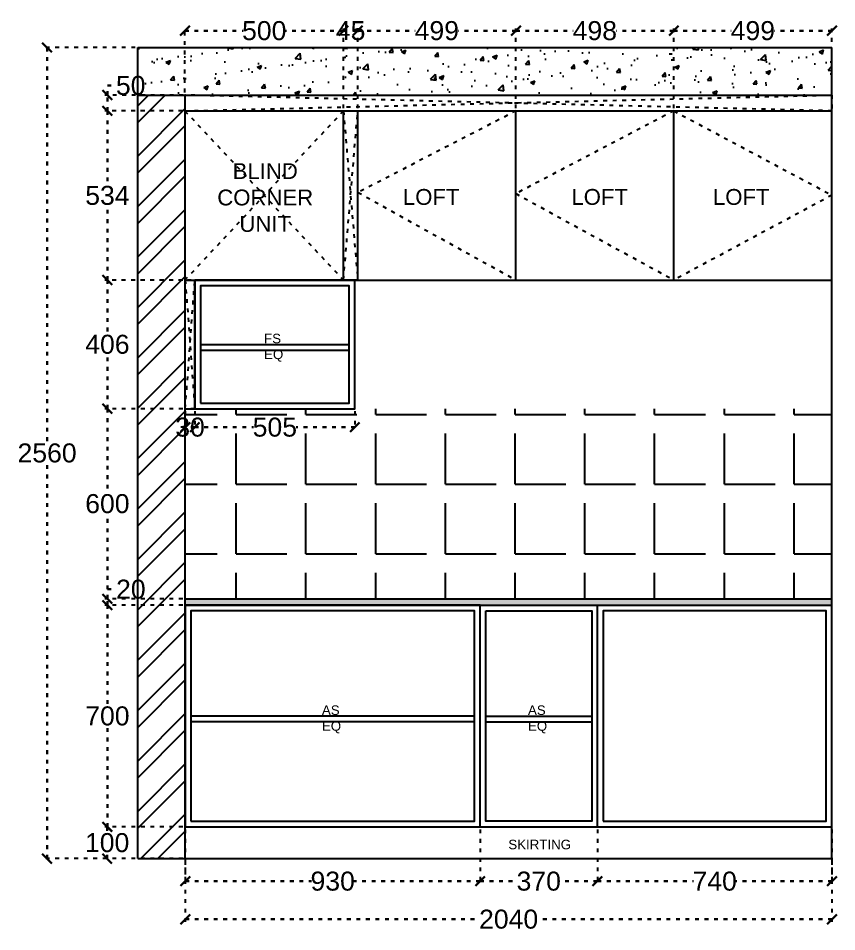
# Model space of a CAD drawing. Header units: millimetres. Extents: x 220712 to 1505573, y -354410 to 241923.
# Drawn here: x 281543 to 284125, y 120027 to 122910 of the extents above; entities that cross this region are included whole.
import ezdxf

# ---------------------------------------------------------------- set-up
doc = ezdxf.new("R2010")
doc.units = ezdxf.units.MM
doc.header["$MEASUREMENT"] = 0
doc.linetypes.add('ACAD_ISO03W100', pattern=[30, 12, -18])
doc.layers.add('Walls', color=253, linetype='Continuous')
doc.layers.add('Words', color=7, linetype='Continuous')
doc.styles.get("Standard").update_dxf_attribs({"font": 'arial.ttf'})
doc.dimstyles.get("Standard").update_dxf_attribs({"dimtxt": 60, "dimasz": 30, "dimexe": 7.75, "dimexo": 8.13, "dimgap": 0.63, "dimtad": 0, "dimtih": 1, "dimtoh": 1, "dimdec": 0, "dimzin": 0, "dimtxsty": 'Standard', "dimblk": 'OBLIQUE', "dimcen": 2.25, "dimclrd": 1, "dimclre": 1, "dimclrt": 1, "dimadec": 0, "dimazin": 0, "dimtfac": 1, "dimtdec": 0, "dimtofl": 0, "dimtmove": 0, "dimatfit": 3, "dimfxl": 1, "dimtolj": 1, "dimtzin": 0, "dimlwd": 30, "dimarcsym": 0})

# ---------------------------------------------------------------- blocks, each defined once
blk = doc.blocks.new('_Oblique')
at = {"color": 0, "linetype": 'ByBlock', "lineweight": -2}
blk.add_line((-0.5, -0.5), (0.5, 0.5), dxfattribs=at)
blk = doc.blocks.new('*D582')
at = {"layer": 'Defpoints', "color": 0, "linetype": 'ACAD_ISO03W100', "transparency": 16777216}
for p in [(281823.5, 120358), (282070, 120358), (282070, 120258)]:
    blk.add_point(p, dxfattribs=at)
at = {"layer": 'Walls', "color": 1, "linetype": 'ACAD_ISO03W100', "lineweight": -2, "transparency": 16777216}
for p, q in [((282061.9, 120358), (281815.8, 120358)), ((282061.9, 120258), (281815.8, 120258))]:
    blk.add_line(p, q, dxfattribs=at)
at = {"layer": 'Walls', "color": 1, "linetype": 'ACAD_ISO03W100', "lineweight": 30, "transparency": 16777216}
for p, q in [((281823.5, 120358), (281823.5, 120339.3)), ((281823.5, 120258), (281823.5, 120276.7))]:
    blk.add_line(p, q, dxfattribs=at)
at = {"layer": 'Walls', "color": 1, "linetype": 'ACAD_ISO03W100', "lineweight": 30, "transparency": 16777216, "xscale": 30, "yscale": 30, "zscale": 30}
for p, rotation in [((281823.5, 120358), 90), ((281823.5, 120258), 270)]:
    blk.add_blockref('_Oblique', p, dxfattribs=dict(at, rotation=rotation))
at = {"layer": 'Walls', "color": 1, "linetype": 'ACAD_ISO03W100', "transparency": 16777216, "insert": (281823.5, 120308), "char_height": 60, "attachment_point": 5}
blk.add_mtext('\\A1;100', dxfattribs=at)
blk = doc.blocks.new('*D591')
at = {"layer": 'Defpoints', "color": 0, "linetype": 'ACAD_ISO03W100', "transparency": 16777216}
for p in [(281824.3, 121058), (282070, 121058), (282070, 120358)]:
    blk.add_point(p, dxfattribs=at)
at = {"layer": 'Walls', "color": 1, "linetype": 'ACAD_ISO03W100', "lineweight": -2, "transparency": 16777216}
for p, q in [((282061.9, 121058), (281816.5, 121058)), ((282061.9, 120358), (281816.5, 120358))]:
    blk.add_line(p, q, dxfattribs=at)
at = {"layer": 'Walls', "color": 1, "linetype": 'ACAD_ISO03W100', "lineweight": 30, "transparency": 16777216}
for p, q in [((281824.3, 121058), (281824.3, 120739.3)), ((281824.3, 120358), (281824.3, 120676.7))]:
    blk.add_line(p, q, dxfattribs=at)
at = {"layer": 'Walls', "color": 1, "linetype": 'ACAD_ISO03W100', "lineweight": 30, "transparency": 16777216, "xscale": 30, "yscale": 30, "zscale": 30}
for p, rotation in [((281824.3, 121058), 90), ((281824.3, 120358), 270)]:
    blk.add_blockref('_Oblique', p, dxfattribs=dict(at, rotation=rotation))
at = {"layer": 'Walls', "color": 1, "linetype": 'ACAD_ISO03W100', "transparency": 16777216, "insert": (281824.3, 120708), "char_height": 60, "attachment_point": 5}
blk.add_mtext('\\A1;700', dxfattribs=at)
blk = doc.blocks.new('*D592')
at = {"layer": 'Defpoints', "color": 0, "linetype": 'ACAD_ISO03W100', "transparency": 16777216}
for p in [(281824.3, 121078), (282070, 121078), (282070, 121058)]:
    blk.add_point(p, dxfattribs=at)
at = {"layer": 'Walls', "color": 1, "linetype": 'ACAD_ISO03W100', "lineweight": 30, "transparency": 16777216}
for p, q in [((281824.3, 121078), (281824.3, 121108)), ((281824.3, 121108), (281854.3, 121108)), ((281824.3, 121058), (281824.3, 121078))]:
    blk.add_line(p, q, dxfattribs=at)
at = {"layer": 'Walls', "color": 1, "linetype": 'ACAD_ISO03W100', "lineweight": -2, "transparency": 16777216}
for p, q in [((282061.9, 121078), (281816.5, 121078)), ((282061.9, 121058), (281816.5, 121058))]:
    blk.add_line(p, q, dxfattribs=at)
at = {"layer": 'Walls', "color": 1, "linetype": 'ACAD_ISO03W100', "lineweight": 30, "transparency": 16777216, "xscale": 30, "yscale": 30, "zscale": 30}
for p, rotation in [((281824.3, 121078), 90), ((281824.3, 121058), 270)]:
    blk.add_blockref('_Oblique', p, dxfattribs=dict(at, rotation=rotation))
at = {"layer": 'Walls', "color": 1, "linetype": 'ACAD_ISO03W100', "transparency": 16777216, "insert": (281898.3, 121108), "char_height": 60, "attachment_point": 5}
blk.add_mtext('\\A1;20', dxfattribs=at)
blk = doc.blocks.new('*D593')
at = {"layer": 'Defpoints', "color": 0, "linetype": 'ACAD_ISO03W100', "transparency": 16777216}
for p in [(281824.3, 121678), (282070, 121678), (282070, 121078)]:
    blk.add_point(p, dxfattribs=at)
at = {"layer": 'Walls', "color": 1, "linetype": 'ACAD_ISO03W100', "lineweight": -2, "transparency": 16777216}
for p, q in [((282061.9, 121678), (281816.5, 121678)), ((282061.9, 121078), (281816.5, 121078))]:
    blk.add_line(p, q, dxfattribs=at)
at = {"layer": 'Walls', "color": 1, "linetype": 'ACAD_ISO03W100', "lineweight": 30, "transparency": 16777216}
for p, q in [((281824.3, 121678), (281824.3, 121409.3)), ((281824.3, 121078), (281824.3, 121346.7))]:
    blk.add_line(p, q, dxfattribs=at)
at = {"layer": 'Walls', "color": 1, "linetype": 'ACAD_ISO03W100', "lineweight": 30, "transparency": 16777216, "xscale": 30, "yscale": 30, "zscale": 30}
for p, rotation in [((281824.3, 121678), 90), ((281824.3, 121078), 270)]:
    blk.add_blockref('_Oblique', p, dxfattribs=dict(at, rotation=rotation))
at = {"layer": 'Walls', "color": 1, "linetype": 'ACAD_ISO03W100', "transparency": 16777216, "insert": (281824.3, 121378), "char_height": 60, "attachment_point": 5}
blk.add_mtext('\\A1;600', dxfattribs=at)
blk = doc.blocks.new('*D594')
at = {"layer": 'Defpoints', "color": 0, "linetype": 'ACAD_ISO03W100', "transparency": 16777216}
for p in [(281824.3, 122084), (282070, 122084), (282070, 121678)]:
    blk.add_point(p, dxfattribs=at)
at = {"layer": 'Walls', "color": 1, "linetype": 'ACAD_ISO03W100', "lineweight": -2, "transparency": 16777216}
for p, q in [((282061.9, 122084), (281816.5, 122084)), ((282061.9, 121678), (281816.5, 121678))]:
    blk.add_line(p, q, dxfattribs=at)
at = {"layer": 'Walls', "color": 1, "linetype": 'ACAD_ISO03W100', "lineweight": 30, "transparency": 16777216}
for p, q in [((281824.3, 122084), (281824.3, 121912.3)), ((281824.3, 121678), (281824.3, 121849.7))]:
    blk.add_line(p, q, dxfattribs=at)
at = {"layer": 'Walls', "color": 1, "linetype": 'ACAD_ISO03W100', "lineweight": 30, "transparency": 16777216, "xscale": 30, "yscale": 30, "zscale": 30}
for p, rotation in [((281824.3, 122084), 90), ((281824.3, 121678), 270)]:
    blk.add_blockref('_Oblique', p, dxfattribs=dict(at, rotation=rotation))
at = {"layer": 'Walls', "color": 1, "linetype": 'ACAD_ISO03W100', "transparency": 16777216, "insert": (281824.3, 121881), "char_height": 60, "attachment_point": 5}
blk.add_mtext('\\A1;406', dxfattribs=at)
blk = doc.blocks.new('*D595')
at = {"layer": 'Defpoints', "color": 0, "linetype": 'ACAD_ISO03W100', "transparency": 16777216}
for p in [(281824.3, 122618), (282069, 122618), (282069, 122084)]:
    blk.add_point(p, dxfattribs=at)
at = {"layer": 'Walls', "color": 1, "linetype": 'ACAD_ISO03W100', "lineweight": -2, "transparency": 16777216}
for p, q in [((282060.9, 122618), (281816.5, 122618)), ((282060.9, 122084), (281816.5, 122084))]:
    blk.add_line(p, q, dxfattribs=at)
at = {"layer": 'Walls', "color": 1, "linetype": 'ACAD_ISO03W100', "lineweight": 30, "transparency": 16777216}
for p, q in [((281824.3, 122618), (281824.3, 122382.3)), ((281824.3, 122084), (281824.3, 122319.7))]:
    blk.add_line(p, q, dxfattribs=at)
at = {"layer": 'Walls', "color": 1, "linetype": 'ACAD_ISO03W100', "lineweight": 30, "transparency": 16777216, "xscale": 30, "yscale": 30, "zscale": 30}
for p, rotation in [((281824.3, 122618), 90), ((281824.3, 122084), 270)]:
    blk.add_blockref('_Oblique', p, dxfattribs=dict(at, rotation=rotation))
at = {"layer": 'Walls', "color": 1, "linetype": 'ACAD_ISO03W100', "transparency": 16777216, "insert": (281824.3, 122351), "char_height": 60, "attachment_point": 5}
blk.add_mtext('\\A1;534', dxfattribs=at)
blk = doc.blocks.new('*D588')
at = {"layer": 'Defpoints', "color": 0, "linetype": 'ACAD_ISO03W100', "transparency": 16777216}
for p in [(281824.3, 122668), (282071.2, 122668), (282070, 122618)]:
    blk.add_point(p, dxfattribs=at)
at = {"layer": 'Walls', "color": 1, "linetype": 'ACAD_ISO03W100', "lineweight": 30, "transparency": 16777216}
for p, q in [((281824.3, 122668), (281824.3, 122698)), ((281824.3, 122698), (281854.3, 122698)), ((281824.3, 122618), (281824.3, 122668))]:
    blk.add_line(p, q, dxfattribs=at)
at = {"layer": 'Walls', "color": 1, "linetype": 'ACAD_ISO03W100', "lineweight": -2, "transparency": 16777216}
for p, q in [((282063.1, 122668), (281816.5, 122668)), ((282061.9, 122618), (281816.5, 122618))]:
    blk.add_line(p, q, dxfattribs=at)
at = {"layer": 'Walls', "color": 1, "linetype": 'ACAD_ISO03W100', "lineweight": 30, "transparency": 16777216, "xscale": 30, "yscale": 30, "zscale": 30}
for p, rotation in [((281824.3, 122668), 90), ((281824.3, 122618), 270)]:
    blk.add_blockref('_Oblique', p, dxfattribs=dict(at, rotation=rotation))
at = {"layer": 'Walls', "color": 1, "linetype": 'ACAD_ISO03W100', "transparency": 16777216, "insert": (281897.8, 122698), "char_height": 60, "attachment_point": 5}
blk.add_mtext('\\A1;50', dxfattribs=at)
blk = doc.blocks.new('*D589')
at = {"layer": 'Defpoints', "color": 0, "linetype": 'ACAD_ISO03W100', "transparency": 16777216}
for p in [(282070, 120358), (283000, 120358), (283000, 120186.5)]:
    blk.add_point(p, dxfattribs=at)
at = {"layer": 'Walls', "color": 1, "linetype": 'ACAD_ISO03W100', "lineweight": -2, "transparency": 16777216}
for p, q in [((282070, 120349.9), (282070, 120178.8)), ((283000, 120349.9), (283000, 120178.8))]:
    blk.add_line(p, q, dxfattribs=at)
at = {"layer": 'Walls', "color": 1, "linetype": 'ACAD_ISO03W100', "lineweight": 30, "transparency": 16777216}
for p, q in [((282070, 120186.5), (282468.2, 120186.5)), ((283000, 120186.5), (282601.8, 120186.5))]:
    blk.add_line(p, q, dxfattribs=at)
at = {"layer": 'Walls', "color": 1, "linetype": 'ACAD_ISO03W100', "lineweight": 30, "transparency": 16777216, "xscale": 30, "yscale": 30, "zscale": 30, "rotation": 180}
blk.add_blockref('_Oblique', (282070, 120186.5), dxfattribs=at)
at = {"layer": 'Walls', "color": 1, "linetype": 'ACAD_ISO03W100', "lineweight": 30, "transparency": 16777216, "xscale": 30, "yscale": 30, "zscale": 30}
blk.add_blockref('_Oblique', (283000, 120186.5), dxfattribs=at)
at = {"layer": 'Walls', "color": 1, "linetype": 'ACAD_ISO03W100', "transparency": 16777216, "insert": (282535, 120186.5), "char_height": 60, "attachment_point": 5}
blk.add_mtext('\\A1;930', dxfattribs=at)
blk = doc.blocks.new('*D590')
at = {"layer": 'Defpoints', "color": 0, "linetype": 'ACAD_ISO03W100', "transparency": 16777216}
for p in [(283000, 120358), (283370, 120358), (283370, 120186.5)]:
    blk.add_point(p, dxfattribs=at)
at = {"layer": 'Walls', "color": 1, "linetype": 'ACAD_ISO03W100', "lineweight": -2, "transparency": 16777216}
for p, q in [((283000, 120349.87), (283000, 120178.75)), ((283370, 120349.87), (283370, 120178.75))]:
    blk.add_line(p, q, dxfattribs=at)
at = {"layer": 'Walls', "color": 1, "linetype": 'ACAD_ISO03W100', "lineweight": 30, "transparency": 16777216}
for p, q in [((283000, 120186.5), (283118.210382, 120186.5)), ((283370, 120186.5), (283251.789618, 120186.5))]:
    blk.add_line(p, q, dxfattribs=at)
at = {"layer": 'Walls', "color": 1, "linetype": 'ACAD_ISO03W100', "lineweight": 30, "transparency": 16777216, "xscale": 30, "yscale": 30, "zscale": 30, "rotation": 180}
blk.add_blockref('_Oblique', (283000, 120186.5), dxfattribs=at)
at = {"layer": 'Walls', "color": 1, "linetype": 'ACAD_ISO03W100', "lineweight": 30, "transparency": 16777216, "xscale": 30, "yscale": 30, "zscale": 30}
blk.add_blockref('_Oblique', (283370, 120186.5), dxfattribs=at)
at = {"layer": 'Walls', "color": 1, "linetype": 'ACAD_ISO03W100', "transparency": 16777216, "insert": (283185, 120186.5), "char_height": 60, "attachment_point": 5}
blk.add_mtext('\\A1;370', dxfattribs=at)
blk = doc.blocks.new('*D583')
at = {"layer": 'Defpoints', "color": 0, "linetype": 'ACAD_ISO03W100', "transparency": 16777216}
for p in [(282569, 122871), (282069, 122668), (282569, 122618)]:
    blk.add_point(p, dxfattribs=at)
at = {"layer": 'Walls', "color": 1, "linetype": 'ACAD_ISO03W100', "lineweight": -2, "transparency": 16777216}
for p, q in [((282069, 122676.2), (282069, 122878.8)), ((282569, 122626.1), (282569, 122878.8))]:
    blk.add_line(p, q, dxfattribs=at)
at = {"layer": 'Walls', "color": 1, "linetype": 'ACAD_ISO03W100', "lineweight": 30, "transparency": 16777216}
for p, q in [((282069, 122871), (282252.2, 122871)), ((282569, 122871), (282385.8, 122871))]:
    blk.add_line(p, q, dxfattribs=at)
at = {"layer": 'Walls', "color": 1, "linetype": 'ACAD_ISO03W100', "lineweight": 30, "transparency": 16777216, "xscale": 30, "yscale": 30, "zscale": 30, "rotation": 180}
blk.add_blockref('_Oblique', (282069, 122871), dxfattribs=at)
at = {"layer": 'Walls', "color": 1, "linetype": 'ACAD_ISO03W100', "lineweight": 30, "transparency": 16777216, "xscale": 30, "yscale": 30, "zscale": 30}
blk.add_blockref('_Oblique', (282569, 122871), dxfattribs=at)
at = {"layer": 'Walls', "color": 1, "linetype": 'ACAD_ISO03W100', "transparency": 16777216, "insert": (282319, 122871), "char_height": 60, "attachment_point": 5}
blk.add_mtext('\\A1;500', dxfattribs=at)
blk = doc.blocks.new('*D584')
at = {"layer": 'Defpoints', "color": 0, "linetype": 'ACAD_ISO03W100', "transparency": 16777216}
for p in [(282614, 122871), (282569, 122618), (282614, 122618)]:
    blk.add_point(p, dxfattribs=at)
at = {"layer": 'Walls', "color": 1, "linetype": 'ACAD_ISO03W100', "lineweight": -2, "transparency": 16777216}
for p, q in [((282569, 122626.2), (282569, 122878.8)), ((282614, 122626.2), (282614, 122878.8))]:
    blk.add_line(p, q, dxfattribs=at)
at = {"layer": 'Walls', "color": 1, "linetype": 'ACAD_ISO03W100', "lineweight": 30, "transparency": 16777216}
blk.add_line((282569, 122871), (282614, 122871), dxfattribs=at)
at = {"layer": 'Walls', "color": 1, "linetype": 'ACAD_ISO03W100', "lineweight": 30, "transparency": 16777216, "xscale": 30, "yscale": 30, "zscale": 30, "rotation": 180}
blk.add_blockref('_Oblique', (282569, 122871), dxfattribs=at)
at = {"layer": 'Walls', "color": 1, "linetype": 'ACAD_ISO03W100', "lineweight": 30, "transparency": 16777216, "xscale": 30, "yscale": 30, "zscale": 30}
blk.add_blockref('_Oblique', (282614, 122871), dxfattribs=at)
at = {"layer": 'Walls', "color": 1, "linetype": 'ACAD_ISO03W100', "transparency": 16777216, "insert": (282591.5, 122871), "char_height": 60, "attachment_point": 5}
blk.add_mtext('\\A1;45', dxfattribs=at)
blk = doc.blocks.new('*D596')
at = {"layer": 'Defpoints', "color": 0, "linetype": 'ACAD_ISO03W100', "transparency": 16777216}
for p in [(283113, 122871), (282614, 122618), (283113, 122618)]:
    blk.add_point(p, dxfattribs=at)
at = {"layer": 'Walls', "color": 1, "linetype": 'ACAD_ISO03W100', "lineweight": -2, "transparency": 16777216}
for p, q in [((282614, 122626.1), (282614, 122878.8)), ((283113, 122626.1), (283113, 122878.8))]:
    blk.add_line(p, q, dxfattribs=at)
at = {"layer": 'Walls', "color": 1, "linetype": 'ACAD_ISO03W100', "lineweight": 30, "transparency": 16777216}
for p, q in [((282614, 122871), (282795.3, 122871)), ((283113, 122871), (282931.7, 122871))]:
    blk.add_line(p, q, dxfattribs=at)
at = {"layer": 'Walls', "color": 1, "linetype": 'ACAD_ISO03W100', "lineweight": 30, "transparency": 16777216, "xscale": 30, "yscale": 30, "zscale": 30, "rotation": 180}
blk.add_blockref('_Oblique', (282614, 122871), dxfattribs=at)
at = {"layer": 'Walls', "color": 1, "linetype": 'ACAD_ISO03W100', "lineweight": 30, "transparency": 16777216, "xscale": 30, "yscale": 30, "zscale": 30}
blk.add_blockref('_Oblique', (283113, 122871), dxfattribs=at)
at = {"layer": 'Walls', "color": 1, "linetype": 'ACAD_ISO03W100', "transparency": 16777216, "insert": (282863.5, 122871), "char_height": 60, "attachment_point": 5}
blk.add_mtext('\\A1;499', dxfattribs=at)
blk = doc.blocks.new('*D597')
at = {"layer": 'Defpoints', "color": 0, "linetype": 'ACAD_ISO03W100', "transparency": 16777216}
for p in [(283611, 122871), (283113, 122618), (283611, 122618)]:
    blk.add_point(p, dxfattribs=at)
at = {"layer": 'Walls', "color": 1, "linetype": 'ACAD_ISO03W100', "lineweight": -2, "transparency": 16777216}
for p, q in [((283113, 122626.1), (283113, 122878.8)), ((283611, 122626.1), (283611, 122878.8))]:
    blk.add_line(p, q, dxfattribs=at)
at = {"layer": 'Walls', "color": 1, "linetype": 'ACAD_ISO03W100', "lineweight": 30, "transparency": 16777216}
for p, q in [((283113, 122871), (283293.8, 122871)), ((283611, 122871), (283430.2, 122871))]:
    blk.add_line(p, q, dxfattribs=at)
at = {"layer": 'Walls', "color": 1, "linetype": 'ACAD_ISO03W100', "lineweight": 30, "transparency": 16777216, "xscale": 30, "yscale": 30, "zscale": 30, "rotation": 180}
blk.add_blockref('_Oblique', (283113, 122871), dxfattribs=at)
at = {"layer": 'Walls', "color": 1, "linetype": 'ACAD_ISO03W100', "lineweight": 30, "transparency": 16777216, "xscale": 30, "yscale": 30, "zscale": 30}
blk.add_blockref('_Oblique', (283611, 122871), dxfattribs=at)
at = {"layer": 'Walls', "color": 1, "linetype": 'ACAD_ISO03W100', "transparency": 16777216, "insert": (283362, 122871), "char_height": 60, "attachment_point": 5}
blk.add_mtext('\\A1;498', dxfattribs=at)
blk = doc.blocks.new('*D598')
at = {"layer": 'Defpoints', "color": 0, "linetype": 'ACAD_ISO03W100', "transparency": 16777216}
for p in [(284110, 122871), (283611, 122618), (284110, 122618)]:
    blk.add_point(p, dxfattribs=at)
at = {"layer": 'Walls', "color": 1, "linetype": 'ACAD_ISO03W100', "lineweight": -2, "transparency": 16777216}
for p, q in [((283611, 122626.1), (283611, 122878.8)), ((284110, 122626.1), (284110, 122878.8))]:
    blk.add_line(p, q, dxfattribs=at)
at = {"layer": 'Walls', "color": 1, "linetype": 'ACAD_ISO03W100', "lineweight": 30, "transparency": 16777216}
for p, q in [((283611, 122871), (283792.3, 122871)), ((284110, 122871), (283928.7, 122871))]:
    blk.add_line(p, q, dxfattribs=at)
at = {"layer": 'Walls', "color": 1, "linetype": 'ACAD_ISO03W100', "lineweight": 30, "transparency": 16777216, "xscale": 30, "yscale": 30, "zscale": 30, "rotation": 180}
blk.add_blockref('_Oblique', (283611, 122871), dxfattribs=at)
at = {"layer": 'Walls', "color": 1, "linetype": 'ACAD_ISO03W100', "lineweight": 30, "transparency": 16777216, "xscale": 30, "yscale": 30, "zscale": 30}
blk.add_blockref('_Oblique', (284110, 122871), dxfattribs=at)
at = {"layer": 'Walls', "color": 1, "linetype": 'ACAD_ISO03W100', "transparency": 16777216, "insert": (283860.5, 122871), "char_height": 60, "attachment_point": 5}
blk.add_mtext('\\A1;499', dxfattribs=at)
blk = doc.blocks.new('*D585')
at = {"layer": 'Defpoints', "color": 0, "linetype": 'ACAD_ISO03W100', "transparency": 16777216}
for p in [(282070, 121678), (282100, 121678), (282070, 121619.5)]:
    blk.add_point(p, dxfattribs=at)
at = {"layer": 'Walls', "color": 1, "linetype": 'ACAD_ISO03W100', "lineweight": -2, "transparency": 16777216}
for p, q in [((282070, 121669.87), (282070, 121611.75)), ((282100, 121669.87), (282100, 121611.75))]:
    blk.add_line(p, q, dxfattribs=at)
at = {"layer": 'Walls', "color": 1, "linetype": 'ACAD_ISO03W100', "lineweight": 30, "transparency": 16777216}
blk.add_line((282100, 121619.5), (282070, 121619.5), dxfattribs=at)
at = {"layer": 'Walls', "color": 1, "linetype": 'ACAD_ISO03W100', "lineweight": 30, "transparency": 16777216, "xscale": 30, "yscale": 30, "zscale": 30, "rotation": 180}
blk.add_blockref('_Oblique', (282070, 121619.5), dxfattribs=at)
at = {"layer": 'Walls', "color": 1, "linetype": 'ACAD_ISO03W100', "lineweight": 30, "transparency": 16777216, "xscale": 30, "yscale": 30, "zscale": 30}
blk.add_blockref('_Oblique', (282100, 121619.5), dxfattribs=at)
at = {"layer": 'Walls', "color": 1, "linetype": 'ACAD_ISO03W100', "transparency": 16777216, "insert": (282085, 121619.5), "char_height": 60, "attachment_point": 5}
blk.add_mtext('\\A1;30', dxfattribs=at)
blk = doc.blocks.new('*D586')
at = {"layer": 'Defpoints', "color": 0, "linetype": 'ACAD_ISO03W100', "transparency": 16777216}
for p in [(282100, 121678), (282605, 121678), (282605, 121619.5)]:
    blk.add_point(p, dxfattribs=at)
at = {"layer": 'Walls', "color": 1, "linetype": 'ACAD_ISO03W100', "lineweight": -2, "transparency": 16777216}
for p, q in [((282100, 121669.9), (282100, 121611.8)), ((282605, 121669.9), (282605, 121611.8))]:
    blk.add_line(p, q, dxfattribs=at)
at = {"layer": 'Walls', "color": 1, "linetype": 'ACAD_ISO03W100', "lineweight": 30, "transparency": 16777216}
for p, q in [((282100, 121619.5), (282285.4, 121619.5)), ((282605, 121619.5), (282419.6, 121619.5))]:
    blk.add_line(p, q, dxfattribs=at)
at = {"layer": 'Walls', "color": 1, "linetype": 'ACAD_ISO03W100', "lineweight": 30, "transparency": 16777216, "xscale": 30, "yscale": 30, "zscale": 30, "rotation": 180}
blk.add_blockref('_Oblique', (282100, 121619.5), dxfattribs=at)
at = {"layer": 'Walls', "color": 1, "linetype": 'ACAD_ISO03W100', "lineweight": 30, "transparency": 16777216, "xscale": 30, "yscale": 30, "zscale": 30}
blk.add_blockref('_Oblique', (282605, 121619.5), dxfattribs=at)
at = {"layer": 'Walls', "color": 1, "linetype": 'ACAD_ISO03W100', "transparency": 16777216, "insert": (282352.5, 121619.5), "char_height": 60, "attachment_point": 5}
blk.add_mtext('\\A1;505', dxfattribs=at)
blk = doc.blocks.new('*D581')
at = {"layer": 'Defpoints', "color": 0, "linetype": 'ACAD_ISO03W100', "transparency": 16777216}
for p in [(282070, 120258), (284110, 120258), (284110, 120066.5)]:
    blk.add_point(p, dxfattribs=at)
at = {"layer": 'Walls', "color": 1, "linetype": 'ACAD_ISO03W100', "lineweight": -2, "transparency": 16777216}
for p, q in [((282070, 120249.87), (282070, 120058.75)), ((284110, 120249.87), (284110, 120058.75))]:
    blk.add_line(p, q, dxfattribs=at)
at = {"layer": 'Walls', "color": 1, "linetype": 'ACAD_ISO03W100', "lineweight": 30, "transparency": 16777216}
for p, q in [((282070, 120066.5), (282999.37, 120066.5)), ((284110, 120066.5), (283180.63, 120066.5))]:
    blk.add_line(p, q, dxfattribs=at)
at = {"layer": 'Walls', "color": 1, "linetype": 'ACAD_ISO03W100', "lineweight": 30, "transparency": 16777216, "xscale": 30, "yscale": 30, "zscale": 30, "rotation": 180}
blk.add_blockref('_Oblique', (282070, 120066.5), dxfattribs=at)
at = {"layer": 'Walls', "color": 1, "linetype": 'ACAD_ISO03W100', "lineweight": 30, "transparency": 16777216, "xscale": 30, "yscale": 30, "zscale": 30}
blk.add_blockref('_Oblique', (284110, 120066.5), dxfattribs=at)
at = {"layer": 'Walls', "color": 1, "linetype": 'ACAD_ISO03W100', "transparency": 16777216, "insert": (283090, 120066.5), "char_height": 60, "attachment_point": 5}
blk.add_mtext('\\A1;2040', dxfattribs=at)
blk = doc.blocks.new('*D587')
at = {"layer": 'Defpoints', "color": 0, "linetype": 'ACAD_ISO03W100', "transparency": 16777216}
for p in [(281634, 122818), (281920, 122818), (281920, 120258)]:
    blk.add_point(p, dxfattribs=at)
at = {"layer": 'Walls', "color": 1, "linetype": 'ACAD_ISO03W100', "lineweight": -2, "transparency": 16777216}
for p, q in [((281911.9, 122818), (281626.3, 122818)), ((281911.9, 120258), (281626.3, 120258))]:
    blk.add_line(p, q, dxfattribs=at)
at = {"layer": 'Walls', "color": 1, "linetype": 'ACAD_ISO03W100', "lineweight": 30, "transparency": 16777216}
for p, q in [((281634, 122818), (281634, 121569.3)), ((281634, 120258), (281634, 121506.7))]:
    blk.add_line(p, q, dxfattribs=at)
at = {"layer": 'Walls', "color": 1, "linetype": 'ACAD_ISO03W100', "lineweight": 30, "transparency": 16777216, "xscale": 30, "yscale": 30, "zscale": 30}
for p, rotation in [((281634, 122818), 90), ((281634, 120258), 270)]:
    blk.add_blockref('_Oblique', p, dxfattribs=dict(at, rotation=rotation))
at = {"layer": 'Walls', "color": 1, "linetype": 'ACAD_ISO03W100', "transparency": 16777216, "insert": (281634, 121538), "char_height": 60, "attachment_point": 5}
blk.add_mtext('\\A1;2560', dxfattribs=at)
blk = doc.blocks.new('*D599')
at = {"layer": 'Defpoints', "color": 0, "linetype": 'ACAD_ISO03W100', "transparency": 16777216}
for p in [(283370, 120358), (284110, 120358), (284110, 120186.5)]:
    blk.add_point(p, dxfattribs=at)
at = {"layer": 'Walls', "color": 1, "linetype": 'ACAD_ISO03W100', "lineweight": -2, "transparency": 16777216}
for p, q in [((283370, 120349.9), (283370, 120178.8)), ((284110, 120349.9), (284110, 120178.8))]:
    blk.add_line(p, q, dxfattribs=at)
at = {"layer": 'Walls', "color": 1, "linetype": 'ACAD_ISO03W100', "lineweight": 30, "transparency": 16777216}
for p, q in [((283370, 120186.5), (283673.4, 120186.5)), ((284110, 120186.5), (283806.6, 120186.5))]:
    blk.add_line(p, q, dxfattribs=at)
at = {"layer": 'Walls', "color": 1, "linetype": 'ACAD_ISO03W100', "lineweight": 30, "transparency": 16777216, "xscale": 30, "yscale": 30, "zscale": 30, "rotation": 180}
blk.add_blockref('_Oblique', (283370, 120186.5), dxfattribs=at)
at = {"layer": 'Walls', "color": 1, "linetype": 'ACAD_ISO03W100', "lineweight": 30, "transparency": 16777216, "xscale": 30, "yscale": 30, "zscale": 30}
blk.add_blockref('_Oblique', (284110, 120186.5), dxfattribs=at)
at = {"layer": 'Walls', "color": 1, "linetype": 'ACAD_ISO03W100', "transparency": 16777216, "insert": (283740, 120186.5), "char_height": 60, "attachment_point": 5}
blk.add_mtext('\\A1;740', dxfattribs=at)

msp = doc.modelspace()

# ---------------------------------------------------------------- hatches: boundary and pattern name
at = {"layer": 'Walls', "true_color": 0xc7c8ca}
h = msp.add_hatch(dxfattribs=at)
h.set_pattern_fill('AR-CONC', color=9, scale=20)
h.set_pattern_definition([(50, (3050.5, 0), (143.452037, -12.550427), [15, -165]), (355, (3050.5, 0), (-27.75027, 150.43843), [12, -132]), (100.451444, (3062.45, -1.05), (115.70177, 137.888), [12.74804, -140.22842]), (46.1842, (3050.5, 40), (213.44827, -33.10386), [22.5, -247.5]), (96.635635, (3068.29, 37.24), (186.93239, 194.82372), [19.12207, -210.34275]), (351.18416, (3050.5, 40), (186.93239, 194.82372), [18, -198]), (21, (3070.5, 30), (119.38141, -80.52378), [15, -165]), (326, (3070.5, 30), (48.663066, 145.03001), [12, -132]), (71.451445, (3080.45, 23.29), (168.044475, 64.50623), [12.74804, -140.22842]), (37.5, (3050.5, 0), (2.431971, 66.578771), [0, -130.4, 0, -134, 0, -132.5]), (7.5, (3050.5, 0), (52.613907, 78.882342), [0, -76.4, 0, -127.4, 0, -50.5]), (327.5, (3005.9, 0), (106.764487, -4.510974), [0, -50, 0, -156, 0, -207]), (317.5, (2985.9, 0), (116.637234, 20.020996), [0, -65, 0, -103.6, 0, -147])])
h.paths.add_polyline_path([(284110, 122818), (281920, 122818), (281920, 122668), (284110, 122668)])
h = msp.add_hatch(dxfattribs=at)
h.set_pattern_fill('ANSI32', color=9, scale=300)
h.set_pattern_definition([(45, (3050.5, 0), (-79.549513, 79.549513), []), (45, (3103.53, 0), (-79.549513, 79.549513), [])])
h.paths.add_polyline_path([(282070, 122668), (281920, 122668), (281920, 120258), (282070, 120258)])
at = {"layer": 'Walls', "linetype": 'ACAD_ISO03W100', "true_color": 0xc7c8ca}
h = msp.add_hatch(dxfattribs=at)
h.set_pattern_fill('ANGLE', color=9, scale=800)
h.set_pattern_definition([(0, (3050.5, 0), (0, 220), [160, -60]), (90, (3050.5, 0), (-220, 1e-14), [160, -60])])
h.paths.add_polyline_path([(284110, 121678), (282070, 121678), (282070, 121078), (284110, 121078)])
at = {"layer": 'Walls', "true_color": 0x000000}
h = msp.add_hatch(color=18, dxfattribs=at)
h.dxf.hatch_style = 1
h.paths.add_polyline_path([(282630, 121058), (284110, 121058), (284110, 121078), (282070, 121078), (282070, 121058)])

# ---------------------------------------------------------------- linework, layer by layer
at = {"layer": 'Walls', "color": 18, "true_color": 0x000000}
for p, q in [((281920, 120258), (281920, 122818)), ((281920, 122818), (284110, 122818)), ((284110, 120258), (284110, 122818)), ((281920, 122668), (284110, 122668)), ((282070, 120258), (282070, 122668)), ((282070, 122618), (284110, 122618)), ((282569, 122083.9), (282569, 122617.9)), ((282614, 122084), (282614, 122618)), ((283113, 122084), (283113, 122618)), ((283611, 122084), (283611, 122618)), ((282070, 122084), (284110, 122084)), ((282100, 121678), (282100, 122084)), ((282605, 121678), (282605, 122084)), ((282118, 121881), (282587, 121881)), ((282118, 121863), (282587, 121863)), ((282070, 121678), (282605, 121678)), ((282070, 121078), (284110, 121078)), ((282070, 121058), (284110, 121058)), ((283000, 120358), (283000, 121058)), ((283370, 120358), (283370, 121058)), ((282982, 120708), (282088, 120708)), ((283018, 120708), (283352, 120708)), ((282982, 120690), (282088, 120690)), ((283018, 120690), (283352, 120690)), ((282070, 120358), (284110, 120358)), ((281920, 120258), (284110, 120258))]:
    msp.add_line(p, q, dxfattribs=at)
at = {"layer": 'Walls', "color": 240, "linetype": 'ACAD_ISO03W100', "true_color": 0xed1f24}
for points in [[(282069, 122618), (284110, 122668), (284110, 122618), (282069, 122668)], [(282569, 122618), (282614, 122084), (282569, 122084), (282614, 122618)], [(282070, 122084), (282100, 121678), (282070, 121678), (282100, 122084)]]:
    msp.add_lwpolyline(points, dxfattribs=at)
at = {"layer": 'Walls', "color": 9, "linetype": 'ACAD_ISO03W100', "true_color": 0xc7c8ca}
for points in [[(282069, 122618), (282569, 122084), (282069, 122084), (282569, 122618)], [(283113, 122618), (282615, 122360.5), (283113, 122084)], [(283611, 122618), (283113, 122357), (283611, 122084)], [(283611, 122618), (284110, 122352), (283611, 122084)]]:
    msp.add_lwpolyline(points, dxfattribs=at)
at = {"layer": 'Walls', "color": 18, "true_color": 0x000000}
for points in [[(282100, 121678), (282605, 121678), (282605, 122084), (282100, 122084)], [(282118, 121696), (282587, 121696), (282587, 122066), (282118, 122066)], [(282070, 120358), (283000, 120358), (283000, 121058), (282070, 121058)], [(282088, 120376), (282982, 120376), (282982, 121040), (282088, 121040)], [(283018, 121040), (283352, 121040), (283352, 120376), (283018, 120376)], [(283388, 120376), (284092, 120376), (284092, 121040), (283388, 121040)]]:
    msp.add_lwpolyline(points, close=True, dxfattribs=at)

# ---------------------------------------------------------------- texts
at = {"color": 7, "char_height": 50, "attachment_point": 1}
for s, insert in [('\\pxqc;BLIND CORNER UNIT', (282181, 122453)), ('LOFT', (282756.5, 122371.5)), ('LOFT', (283288, 122371.5)), ('LOFT', (283734.5, 122371.5))]:
    msp.add_mtext_dynamic_manual_height_columns(s, width=282.386, gutter_width=1213, heights=[0], dxfattribs=dict(at, insert=insert))
at = {"color": 18, "true_color": 0x000000, "insert": (283089, 120317.5), "char_height": 30, "attachment_point": 1}
msp.add_mtext_dynamic_manual_height_columns('SKIRTING', width=2764.543, gutter_width=1, heights=[238.1], dxfattribs=at)
at = {"layer": 'Words', "color": 0, "char_height": 30, "attachment_point": 1}
for s, insert in [('FS\\PEQ', (282318.5, 121914.5)), ('AS\\PEQ', (282501, 120741.5)), ('AS\\PEQ', (283151, 120741.5))]:
    msp.add_mtext_dynamic_manual_height_columns(s, width=1178.022, gutter_width=866.4, heights=[0], dxfattribs=dict(at, insert=insert))

# ---------------------------------------------------------------- dimensions: what is measured, and where the dimension line sits
at = {"layer": 'Walls', "color": 240, "linetype": 'ACAD_ISO03W100', "true_color": 0xed1f24}
for base, p1, p2, picture, middle in [((282569, 122871), (282069, 122668), (282569, 122618), '*D583', (282319, 122871)), ((283113, 122871), (282614, 122618), (283113, 122618), '*D596', (282863.5, 122871)), ((283611, 122871), (283113, 122618), (283611, 122618), '*D597', (283362, 122871)), ((284110, 122871), (283611, 122618), (284110, 122618), '*D598', (283860.5, 122871)), ((282605, 121619.5), (282100, 121678), (282605, 121678), '*D586', (282352.5, 121619.5)), ((283000, 120186.5), (282070, 120358), (283000, 120358), '*D589', (282535, 120186.5)), ((283370, 120186.5), (283000, 120358), (283370, 120358), '*D590', (283185, 120186.5)), ((284110, 120066.5), (282070, 120258), (284110, 120258), '*D581', (283090, 120066.5))]:
    dim = msp.add_linear_dim(base=base, p1=p1, p2=p2, dimstyle='Standard', dxfattribs=at)
    dim.commit()
    dim.dimension.update_dxf_attribs({"geometry": picture, "text_midpoint": middle})
for base, p1, p2, picture, middle in [((282614, 122871), (282569, 122618), (282614, 122618), '*D584', (282591.5, 122871)), ((282070, 121619.5), (282100, 121678), (282070, 121678), '*D585', (282085, 121619.5))]:
    dim = msp.add_linear_dim(base=base, p1=p1, p2=p2, dimstyle='Standard', dxfattribs=at)
    dim.commit()
    dim.dimension.update_dxf_attribs({"geometry": picture, "text_midpoint": middle, "dimtype": 160})
for base, p1, p2, picture, middle in [((281634, 122818), (281920, 120258), (281920, 122818), '*D587', (281634, 121538)), ((281824.3, 122668), (282070, 122618), (282071.2, 122668), '*D588', (281897.8, 122698)), ((281824.3, 122618), (282069, 122084), (282069, 122618), '*D595', (281824.3, 122351)), ((281824.3, 122084), (282070, 121678), (282070, 122084), '*D594', (281824.3, 121881)), ((281824.3, 121678), (282070, 121078), (282070, 121678), '*D593', (281824.3, 121378)), ((281824.3, 121078), (282070, 121058), (282070, 121078), '*D592', (281898.3, 121108)), ((281824.3, 121058), (282070, 120358), (282070, 121058), '*D591', (281824.3, 120708)), ((281823.5, 120358), (282070, 120258), (282070, 120358), '*D582', (281823.5, 120308))]:
    dim = msp.add_linear_dim(base=base, p1=p1, p2=p2, angle=90, dimstyle='Standard', dxfattribs=at)
    dim.commit()
    dim.dimension.update_dxf_attribs({"geometry": picture, "text_midpoint": middle})
at = {"layer": 'Walls', "color": 18, "linetype": 'ACAD_ISO03W100', "true_color": 0x000000}
dim = msp.add_linear_dim(base=(284110, 120186.5), p1=(283370, 120358), p2=(284110, 120358), dimstyle='Standard', dxfattribs=at)
dim.commit()
dim.dimension.update_dxf_attribs({"geometry": '*D599', "text_midpoint": (283740, 120186.5)})

doc.saveas('drawing.dxf')
